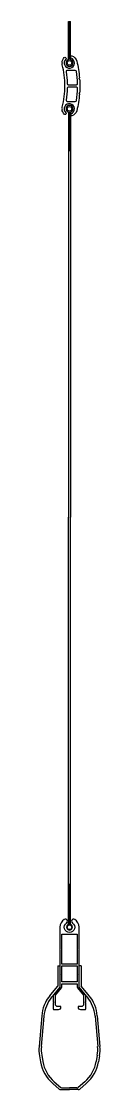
# Model space of a CAD drawing. Header units: millimetres. Extents: x 150937 to 394412, y 327166 to 584759.
# Drawn here: x 193268 to 193321, y 426025 to 426957 of the extents above; entities that cross this region are included whole.
import ezdxf

# ---------------------------------------------------------------- set-up
doc = ezdxf.new("R2010")
doc.units = ezdxf.units.MM

# ---------------------------------------------------------------- blocks, each defined once
blk = doc.blocks.new('bottom c-1 side2')
for p, q in [((-1, 897.74), (-1, 931.16)), ((-1, 931.16), (1, 931.16)), ((0, 897.92), (0, 931.16)), ((1, 897.74), (1, 931.16)), ((-1, 852.09), (-1, 818.67)), ((-1, 852.09), (1, 852.09)), ((-1, 848.67), (-1, 499.01)), ((0, 851.92), (0, 818.67)), ((1, 852.09), (1, 818.67)), ((1, 848.67), (1, 499.01)), ((-1, 818.67), (1, 818.67)), ((-1, 143.8), (-1, 499.01)), ((1, 143.8), (1, 499.01)), ((1, 178.67), (-1, 178.67)), ((0, 143.51), (0, 178.67)), ((1, 143.8), (1, 179.01)), ((-10.3, 107.87), (-10.3, 90.24)), ((-10.3, 107.87), (-8.3, 107.87)), ((10.3, 107.87), (8.3, 107.87)), ((10.3, 107.87), (10.3, 90.24)), ((-17.15, 81.85), (-14.73, 84.81)), ((-14.73, 84.81), (-10.3, 90.24)), ((14.73, 84.81), (10.3, 90.24)), ((17.15, 81.85), (14.73, 84.81)), ((-15.6, 80.59), (-13.18, 83.55)), ((15.6, 80.59), (13.18, 83.55)), ((-24.23, 64.35), (-26.52, 37.72)), ((-22.24, 64.18), (-24.53, 37.55)), ((22.24, 64.18), (24.53, 37.55)), ((24.23, 64.35), (26.52, 37.72)), ((-26.17, 29.57), (-25.25, 24.19)), ((-24.2, 29.91), (-23.28, 24.53)), ((24.2, 29.91), (23.28, 24.53)), ((26.17, 29.57), (25.25, 24.19)), ((-14.6, 5.37), (-8.93, 0.48)), ((-13.29, 6.88), (-7.62, 2)), ((-7.62, 0), (0, 0)), ((-6.32, 1.52), (0, 1.52)), ((6.32, 1.52), (0, 1.52)), ((7.62, 0), (0, 0)), ((13.29, 6.88), (7.62, 2)), ((14.6, 5.37), (8.93, 0.48))]:
    blk.add_line(p, q)
for points in [[(1.32, 899.16, -0.317583), (0.65, 900.1, -0.525667), (1.95, 901.12, -0.26023), (6.3, 896.51, -0.042202), (8.72, 881.88), (8.25, 881.42), (8.79, 880.88, -0.016952), (8.99, 874.92, -0.016952), (8.79, 868.95), (8.25, 868.42), (8.72, 867.95, -0.042202), (6.3, 853.32, -0.260031), (1.95, 848.72, -0.506732), (0.65, 849.67, -0.334191), (1.32, 850.67, 3.653755), (-3.18, 851.56, -0.191193), (-2.85, 850.9, -0.633527), (-4.55, 850.27, -0.182471), (-6.48, 854.43), (-6, 854.92), (-6.48, 855.4, -0.043451), (-6.3, 856.51, 0.062062), (-4.01, 874.92, 0.062062), (-6.3, 893.32, -0.043451), (-6.48, 894.43), (-6, 894.92), (-6.48, 895.4, -0.182471), (-4.55, 899.56, -0.633527), (-2.85, 898.93, -0.191193), (-3.18, 898.27, 3.651156)], [(-1.03, 875.92), (5.97, 875.92, 0.421123), (6.97, 876.94, 0.031026), (6.06, 887.56, 0.371616), (5.07, 888.42), (-2.02, 888.42, 0.46218), (-3, 887.26, -0.03384), (-2.03, 876.89, 0.406722)], [(-2.03, 872.94, -0.03384), (-3, 862.58, 0.46218), (-2.02, 861.42), (5.07, 861.42, 0.371616), (6.06, 862.27, 0.031026), (6.97, 872.89, 0.421123), (5.97, 873.92), (-1.03, 873.92, 0.406722)], [(8.3, 141.51, 0.245753), (4.73, 148.33, 0.605455), (1.75, 146.77, 0.245753), (2.57, 145.21, -3.193736), (-2.57, 145.21, 0.245753), (-1.75, 146.77, 0.605455), (-4.73, 148.33, 0.245753), (-8.3, 141.51), (-8.3, 122.8), (-8, 122.5), (-8.3, 122.2), (-8.3, 100.8), (-8, 100.5), (-8.3, 100.2), (-8.3, 89.89, -0.17279), (-8.53, 89.25), (-13.71, 82.9, 0.160373), (-14.1, 81.71), (-14.1, 76.62), (-13.6, 76.12), (-14.1, 75.62), (-14.1, 70.17, 0.414214), (-13.8, 69.87), (-9.5, 69.87, 0.462498), (-7.53, 72.19, 0.295659), (-7.8, 72.37), (-10.3, 72.37, -0.414214), (-12.3, 74.37), (-12.3, 82.31), (-7.03, 88.76, 0.173142), (-6.8, 89.39), (-6.8, 92.27), (0.5, 92.27), (6.8, 92.27), (6.8, 89.39, 0.173142), (7.03, 88.76), (12.3, 82.31), (12.3, 74.37, -0.414214), (10.3, 72.37), (7.8, 72.37, 0.295659), (7.53, 72.19, 0.462498), (9.5, 69.87), (13.8, 69.87, 0.414214), (14.1, 70.17), (14.1, 75.62), (13.6, 76.12), (14.1, 76.62), (14.1, 81.71, 0.185259), (13.59, 83.05), (8.53, 89.25, -0.17279), (8.3, 89.89), (8.3, 100.2), (8, 100.5), (8.3, 100.8), (8.3, 122.2), (8, 122.5), (8.3, 122.8)], [(6.8, 109.67, -0.414214), (6.5, 109.37), (-6.5, 109.37, -0.414214), (-6.8, 109.67), (-6.8, 135.32, -0.414214), (-6.5, 135.62), (6.5, 135.62, -0.414214), (6.8, 135.32)], [(6.5, 107.87, -0.414214), (6.8, 107.57), (6.8, 94.07), (-6.8, 94.07), (-6.8, 107.57, -0.414214), (-6.5, 107.87)]]:
    blk.add_lwpolyline(points, format="xyb", close=True)
for centre in [(0, 894.92), (0, 854.92), (0, 141.51)]:
    blk.add_circle(centre, 2)
for centre, radius, start, end in [((0, 894.92), 3, 109.47122, 70.52878), ((0, 854.92), 3, 289.47122, 250.52878), ((0, 141.51), 2.5, 113.57818, 66.42182), ((0, 141.51), 2.5, 62.61289, 66.42182), ((7.65, 61.62), 32, 140.78663, 175.10039), ((7.65, 61.62), 30, 140.78663, 175.10039), ((-7.65, 61.62), 30, 4.89961, 39.21337), ((-7.65, 61.62), 32, 4.89961, 39.21337), ((5.37, 34.99), 32, 175.10039, 189.75549), ((5.37, 34.99), 30, 175.10039, 189.75549), ((-5.37, 34.99), 30, 350.24451, 4.89961), ((-5.37, 34.99), 32, 350.24451, 4.89961), ((6.29, 29.61), 32, 189.75549, 229.25478), ((6.29, 29.61), 30, 189.75549, 229.25478), ((-6.29, 29.61), 30, 310.74522, 350.24451), ((-6.29, 29.61), 32, 310.74522, 350.24451), ((-7.62, 2), 2, 229.25478, 270), ((-6.32, 3.52), 2, 229.25478, 270), ((6.32, 3.52), 2, 270, 310.74522), ((7.62, 2), 2, 270, 310.74522)]:
    blk.add_arc(centre, radius, start, end)

msp = doc.modelspace()

# ---------------------------------------------------------------- block references
msp.add_blockref('bottom c-1 side2', (193294.602, 426025.383))

doc.saveas('drawing.dxf')
